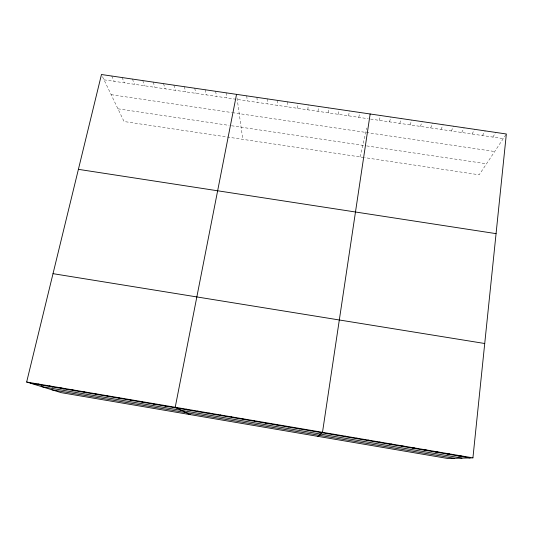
<?xml version="1.0" encoding="UTF-8"?>
<svg xmlns="http://www.w3.org/2000/svg" width="533" height="533" viewBox="0 0 533 533"><rect width="100%" height="100%" fill="white"/><g stroke="black" fill="none" stroke-linecap="round" stroke-linejoin="round"><path stroke-width="0.4" stroke-dasharray="2.67 2" d="M297.747 108.346L297.887 103.369M307.887 109.838L308.167 104.881M318.034 111.33L318.461 106.393M328.201 112.829L328.768 107.906M338.382 114.328L339.095 109.418M348.575 115.828L349.435 110.937M358.782 117.333L359.788 112.463M360.002 156.922L366.837 128.007M379.249 120.345L380.542 115.508M389.503 121.857L390.942 117.033M399.77 123.37L401.356 118.566M410.05 124.882L411.782 120.098M420.35 126.394L422.229 121.631M430.664 127.913L432.689 123.17M440.991 129.439L443.17 124.709M451.331 130.958L453.656 126.248M461.691 132.484L464.163 127.793M472.065 134.01L474.69 129.339M482.452 135.542L485.23 130.885M492.858 137.074L495.783 132.437M505.91 134.649L479.187 174.804L364.552 157.601M104.022 79.823L368.223 118.719M370.582 119.072L503.279 138.607M111.15 94.667L231.575 112.516M232.341 112.63L494.684 151.519M117.94 108.805L229.163 125.395M231.549 125.755L365.891 145.795M366.684 145.909L486.516 163.784M363.792 157.488L124.049 121.524L101.47 74.52M111.77 76.032L114.175 81.316M122.084 77.545L124.349 82.815M132.411 79.064L134.536 84.314M142.751 80.583L144.736 85.82M153.111 82.102L154.956 87.319M163.484 83.628L165.19 88.831M173.871 85.153L175.437 90.337M184.278 86.679L185.697 91.849M194.698 88.212L195.977 93.362M205.132 89.744L206.271 94.874M215.585 91.276L216.578 96.393M226.052 92.815L226.898 97.912M237.038 97.985L242.795 139.34M246.719 95.853L247.285 100.917M256.926 97.352L257.352 102.396M267.146 98.852L267.426 103.882M277.38 100.357L277.52 105.367M287.627 101.863L287.627 106.853"/><path stroke-width="0.8" d="M288.226 427.033L288.233 426.48M472.924 457.867L506.35 133.99L101.47 74.52L26.65 382.028L61.175 392.654L447.76 458.48L472.924 457.867L26.65 382.028M370.155 113.982L322.498 432.303L317.821 436.354M236.532 94.354L175.217 407.279L190.234 414.634M299.453 428.945L299.639 428.419M310.699 430.857L311.059 430.364M333.245 434.688L333.958 434.255M344.545 436.607L345.437 436.201M355.864 438.532L356.93 438.159M367.197 440.458L368.443 440.111M378.55 442.39L379.976 442.07M389.923 444.322L391.528 444.036M401.316 446.254L403.101 446.001M412.722 448.193L414.687 447.973M424.148 450.138L426.3 449.945M435.594 452.084L437.926 451.917M447.06 454.029L449.572 453.903M458.54 455.981L461.238 455.882M78.398 169.341L496.063 233.641M53.02 273.662L484.724 343.505M30.588 383.24L470.039 457.94M41.554 386.618L462.031 458.133M51.921 389.803L454.482 458.32M37.963 383.953L41.734 385.139M49.303 385.879L52.9 387.038M60.655 387.811L64.087 388.937M72.022 389.743L75.293 390.842M83.415 391.675L86.513 392.748M94.821 393.614L97.746 394.66M106.254 395.559L109.005 396.572M117.7 397.505L120.278 398.491M129.166 399.45L131.571 400.41M140.645 401.402L142.884 402.328M152.152 403.354L154.217 404.254M163.671 405.313L165.563 406.186M186.437 409.184L187.982 409.997M197.676 411.096L199.049 411.876M208.929 413.008L210.135 413.761M220.202 414.921L221.242 415.647M231.495 416.839L232.361 417.539M242.808 418.765L243.494 419.431M254.141 420.69L254.654 421.33M265.487 422.616L265.827 423.229M276.854 424.548L277.02 425.127"/></g></svg>
